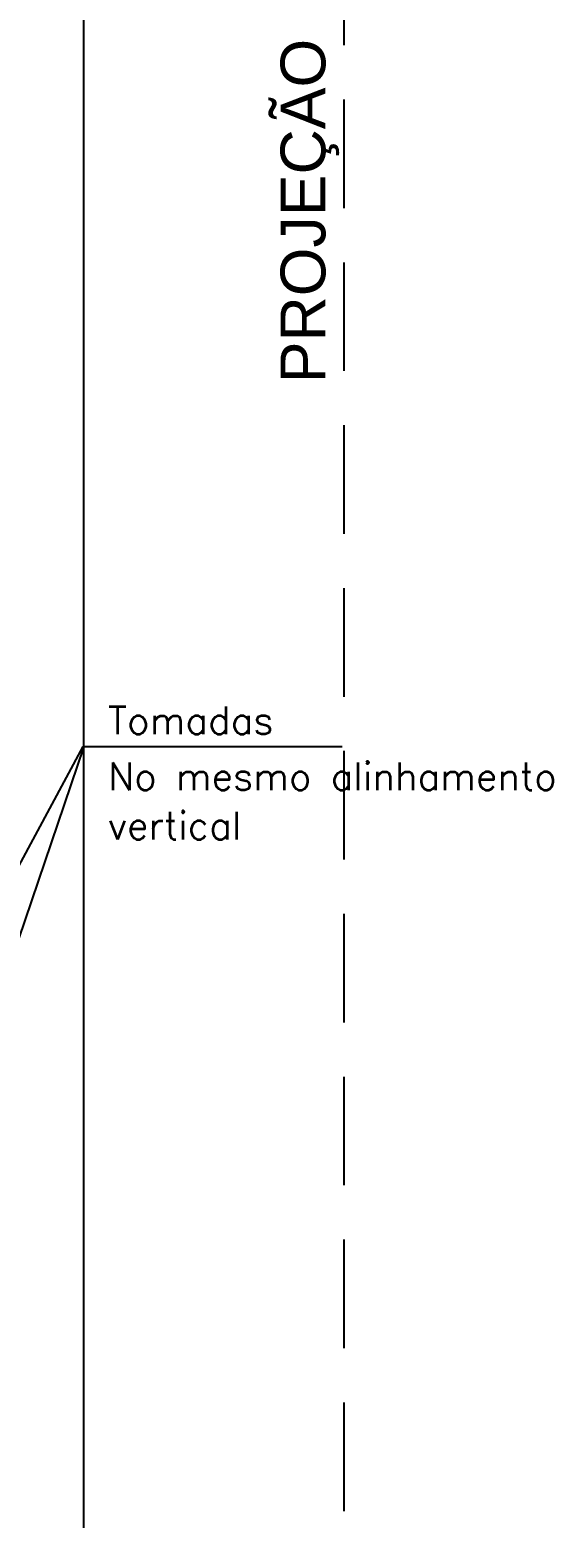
# Model space of a CAD drawing. Header units: millimetres. Extents: x 2182 to 2335, y 1488 to 1614.
# Drawn here: x 2206.854 to 2208.06, y 1510.51 to 1513.937 of the extents above; entities that cross this region are included whole.
import ezdxf

# ---------------------------------------------------------------- set-up
doc = ezdxf.new("R2010")
doc.units = ezdxf.units.MM
doc.linetypes.add('HIDDEN', pattern=[0.375, 0.25, -0.125])
doc.layers.add('default', color=7, linetype='Continuous')
doc.styles.add('Arial1', font='arial.ttf')
doc.styles.add('ROMANS', font='romans')

msp = doc.modelspace()

# ---------------------------------------------------------------- linework, layer by layer
at = {"color": 1, "linetype": 'HIDDEN'}
msp.add_line((2207.5783, 1508.6517), (2207.5783, 1516.9517), dxfattribs=at)
at = {"color": 6, "linetype": 'ByBlock'}
msp.add_line((2206.9783, 1508.5017), (2206.9783, 1516.3517), dxfattribs=at)
at = {"color": 7, "linetype": 'ByBlock'}
msp.add_line((2206.9783, 1512.3517), (2206.9783, 1514.0517), dxfattribs=at)
at = {"color": 1, "linetype": 'Continuous'}
for p, q in [((2206.9758, 1512.2872), (2206.8283, 1512.0118)), ((2206.9783, 1512.2872), (2206.8283, 1511.8437)), ((2206.9758, 1512.2872), (2207.5734, 1512.2872))]:
    msp.add_line(p, q, dxfattribs=at)

# ---------------------------------------------------------------- texts
at = {"color": 1, "ltscale": 0.3, "style": 'ROMANS'}
for s, p in [('Tomadas ', (2207.034, 1512.3151)), ('No mesmo alinhamento', (2207.034, 1512.1863)), ('vertical', (2207.034, 1512.0729))]:
    msp.add_text(s, height=0.064, dxfattribs=at).set_placement(p)
at = {"layer": 'default', "color": 2, "style": 'Arial1'}
msp.add_text('PROJEÇÃO DO BEIRAL-MARQUISE- PAV SUPERIOR', height=0.1032, rotation=90, dxfattribs=at).set_placement((2207.5349, 1513.1234))

doc.saveas('drawing.dxf')
